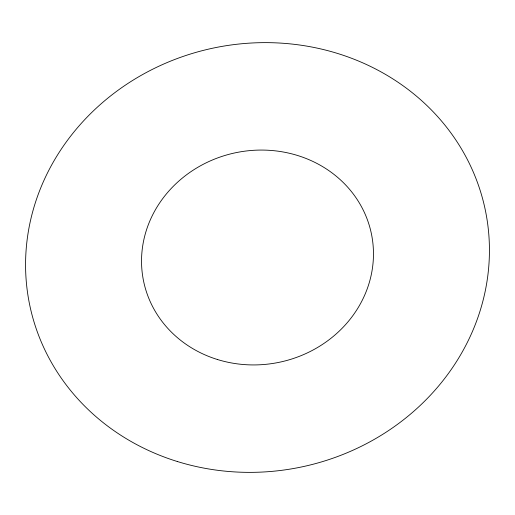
<?xml version="1.0" encoding="UTF-8"?>
<svg xmlns="http://www.w3.org/2000/svg" width="515" height="515" viewBox="0 0 515 515"><rect width="100%" height="100%" fill="white"/><g stroke="black" fill="none" stroke-linecap="round" stroke-linejoin="round"><path stroke-width="0.77" d="M177.302 461.504A232.696 214.04 -11.9 0 0 486.07 213.912A232.696 214.04 -11.9 0 0 109.129 97.084A232.696 214.04 -11.9 0 0 177.302 461.504M217.401 359.502A116.345 107.017 -11.9 0 0 371.785 235.709A116.345 107.017 -11.9 0 0 183.314 177.295A116.345 107.017 -11.9 0 0 217.401 359.502"/></g></svg>
